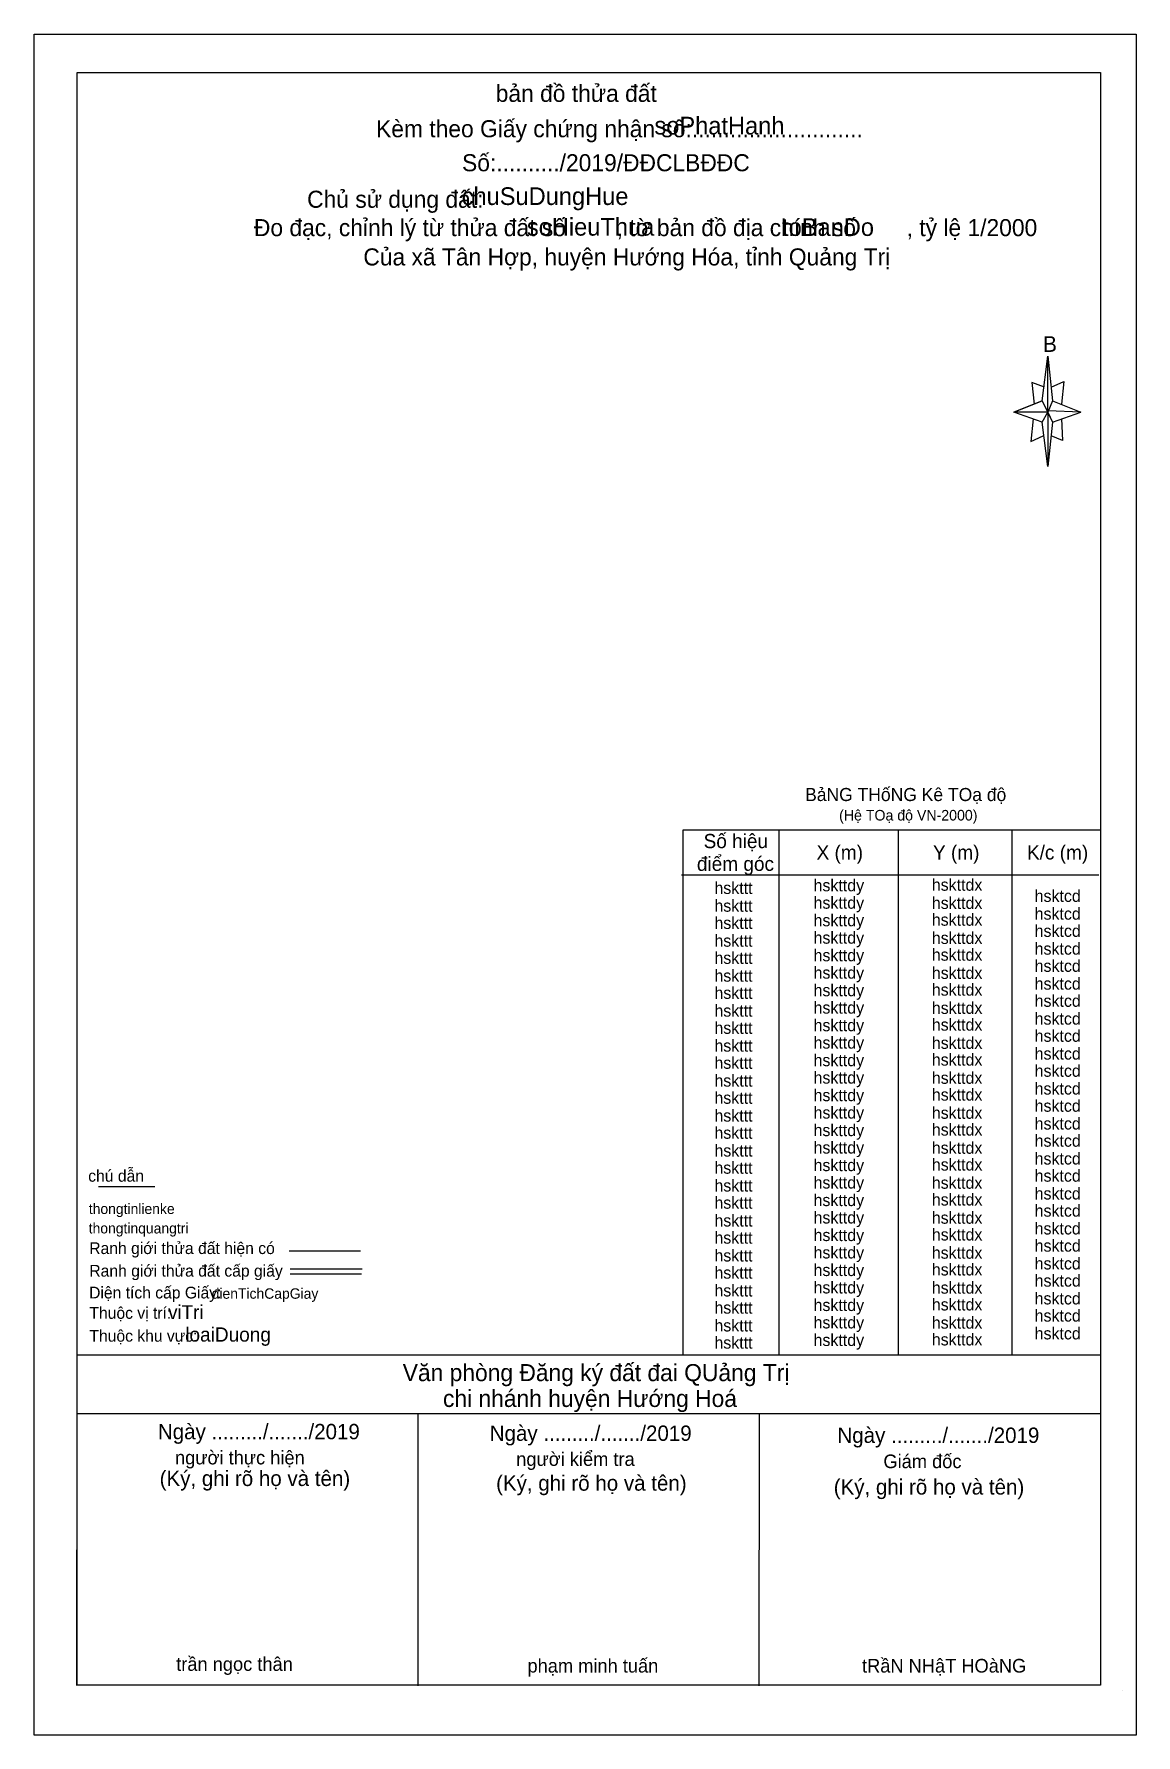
# Model space of a CAD drawing. Extents: x 1051470.8 to 1051490.2, y 2841225.8 to 2841255.7.
import ezdxf

# ---------------------------------------------------------------- set-up
doc = ezdxf.new("R2010")
doc.units = 0
for name, color, linetype in [('hsktKhungInTrang1', 7, 'Continuous'), ('hsktNoiDung', 7, 'Continuous'), ('hsktTemplate', 7, 'Continuous')]:
    doc.layers.add(name, color=color, linetype=linetype)

msp = doc.modelspace()

# ---------------------------------------------------------------- linework, layer by layer
at = {"layer": 'hsktKhungInTrang1'}
msp.add_lwpolyline([(1051470.803, 2841255.705), (1051490.187, 2841255.705), (1051490.187, 2841225.796), (1051470.803, 2841225.796)], close=True, dxfattribs=at)
at = {"layer": 'hsktTemplate'}
for p, q in [((1051488.536, 2841249.258), (1051488.636, 2841250.038)), ((1051488.576, 2841249.498), (1051488.356, 2841249.578)), ((1051488.356, 2841249.578), (1051488.396, 2841249.198)), ((1051488.696, 2841249.498), (1051488.916, 2841249.598)), ((1051488.916, 2841249.598), (1051488.876, 2841249.198)), ((1051488.536, 2841249.258), (1051488.036, 2841249.058)), ((1051488.036, 2841249.058), (1051488.536, 2841249.258)), ((1051488.636, 2841249.058), (1051488.536, 2841249.258)), ((1051488.536, 2841249.258), (1051488.716, 2841248.878)), ((1051488.716, 2841249.258), (1051489.216, 2841249.058)), ((1051488.536, 2841248.878), (1051488.036, 2841249.058)), ((1051488.636, 2841249.058), (1051488.036, 2841249.058)), ((1051488.376, 2841248.938), (1051488.336, 2841248.538)), ((1051489.216, 2841249.058), (1051488.636, 2841249.078)), ((1051488.636, 2841249.078), (1051488.636, 2841249.058)), ((1051488.636, 2841249.058), (1051488.716, 2841248.878)), ((1051488.716, 2841248.878), (1051489.216, 2841249.058)), ((1051488.716, 2841248.878), (1051489.216, 2841249.058)), ((1051488.876, 2841248.938), (1051488.896, 2841248.558)), ((1051488.336, 2841248.538), (1051488.556, 2841248.638)), ((1051488.716, 2841248.878), (1051488.636, 2841248.098)), ((1051488.896, 2841248.558), (1051488.696, 2841248.638)), ((1051482.222, 2841241.715), (1051489.562, 2841241.715)), ((1051482.222, 2841232.482), (1051482.222, 2841241.715)), ((1051483.902, 2841241.715), (1051483.902, 2841232.482)), ((1051486.002, 2841241.715), (1051486.002, 2841232.482)), ((1051488.002, 2841241.715), (1051488.002, 2841232.482)), ((1051482.192, 2841240.923), (1051489.532, 2841240.923)), ((1051471.935, 2841235.44), (1051472.931, 2841235.44)), ((1051475.29, 2841234.31), (1051476.547, 2841234.31)), ((1051475.309, 2841233.992), (1051476.574, 2841233.992)), ((1051475.309, 2841233.907), (1051476.566, 2841233.907)), ((1051471.562, 2841232.482), (1051489.562, 2841232.482)), ((1051471.558, 2841226.668), (1051471.562, 2841231.45)), ((1051471.562, 2841231.45), (1051489.562, 2841231.45)), ((1051477.558, 2841226.663), (1051477.562, 2841231.445)), ((1051483.558, 2841226.658), (1051483.562, 2841231.44)), ((1051489.942, 2841226.57), (1051489.942, 2841226.57)), ((1051489.942, 2841226.57), (1051489.942, 2841226.57)), ((1051489.942, 2841226.57), (1051489.942, 2841226.57))]:
    msp.add_line(p, q, dxfattribs=at)
for points in [[(1051471.562, 2841255.03), (1051489.562, 2841255.03), (1051489.562, 2841226.67), (1051471.562, 2841226.67)], [(1051488.636, 2841250.038), (1051488.716, 2841249.258), (1051488.636, 2841249.058)], [(1051488.636, 2841249.058), (1051488.636, 2841248.098), (1051488.536, 2841248.878)]]:
    msp.add_lwpolyline(points, close=True, dxfattribs=at)

# ---------------------------------------------------------------- texts
at = {"layer": 'hsktNoiDung'}
for s, height, p in [('soPhatHanh', 0.3108, (1051481.716, 2841253.939)), ('chuSuDungHue', 0.31078, (1051478.325, 2841252.699)), ('soHieuThua', 0.3108, (1051479.472, 2841252.16)), ('toBanDo', 0.3108, (1051483.961, 2841252.155)), ('hskttdy', 0.21, (1051484.515, 2841240.631)), ('hskttdx', 0.21, (1051486.595, 2841240.641)), ('hskttt', 0.21, (1051482.771, 2841240.585)), ('hskttdy', 0.21, (1051484.515, 2841240.325)), ('hskttdx', 0.21, (1051486.595, 2841240.321)), ('hsktcd', 0.21, (1051488.404, 2841240.445)), ('hskttt', 0.21, (1051482.771, 2841240.272)), ('hskttdy', 0.21, (1051484.515, 2841240.016)), ('hskttdx', 0.21, (1051486.595, 2841240.026)), ('hsktcd', 0.21, (1051488.404, 2841240.132)), ('hskttt', 0.21, (1051482.771, 2841239.97)), ('hsktcd', 0.21, (1051488.404, 2841239.83)), ('hskttt', 0.21, (1051482.771, 2841239.657)), ('hskttdy', 0.21, (1051484.515, 2841239.71)), ('hskttdx', 0.21, (1051486.595, 2841239.706)), ('hsktcd', 0.21, (1051488.404, 2841239.517)), ('hskttt', 0.21, (1051482.771, 2841239.355)), ('hskttdy', 0.21, (1051484.515, 2841239.401)), ('hskttdx', 0.21, (1051486.595, 2841239.411)), ('hsktcd', 0.21, (1051488.404, 2841239.215)), ('hskttt', 0.21, (1051482.771, 2841239.042)), ('hskttdy', 0.21, (1051484.515, 2841239.095)), ('hskttdx', 0.21, (1051486.595, 2841239.091)), ('hsktcd', 0.21, (1051488.404, 2841238.902)), ('hskttt', 0.21, (1051482.771, 2841238.74)), ('hskttdy', 0.21, (1051484.515, 2841238.786)), ('hskttdx', 0.21, (1051486.595, 2841238.796)), ('hsktcd', 0.21, (1051488.404, 2841238.6)), ('hskttt', 0.21, (1051482.771, 2841238.427)), ('hskttdy', 0.21, (1051484.515, 2841238.48)), ('hskttdx', 0.21, (1051486.595, 2841238.476)), ('hsktcd', 0.21, (1051488.404, 2841238.287)), ('hskttt', 0.21, (1051482.771, 2841238.125)), ('hskttdy', 0.21, (1051484.515, 2841238.171)), ('hskttdx', 0.21, (1051486.595, 2841238.181)), ('hsktcd', 0.21, (1051488.404, 2841237.985)), ('hskttt', 0.21, (1051482.771, 2841237.812)), ('hskttdy', 0.21, (1051484.515, 2841237.865)), ('hskttdx', 0.21, (1051486.595, 2841237.861)), ('hsktcd', 0.21, (1051488.404, 2841237.672)), ('hskttt', 0.21, (1051482.771, 2841237.51)), ('hskttdy', 0.21, (1051484.515, 2841237.556)), ('hskttdx', 0.21, (1051486.595, 2841237.566)), ('hsktcd', 0.21, (1051488.404, 2841237.37)), ('hskttt', 0.21, (1051482.771, 2841237.197)), ('hskttdy', 0.21, (1051484.515, 2841237.25)), ('hskttdx', 0.21, (1051486.595, 2841237.246)), ('hsktcd', 0.21, (1051488.404, 2841237.057)), ('hskttt', 0.21, (1051482.771, 2841236.895)), ('hskttdy', 0.21, (1051484.515, 2841236.941)), ('hskttdx', 0.21, (1051486.595, 2841236.951)), ('hsktcd', 0.21, (1051488.404, 2841236.755)), ('hskttt', 0.21, (1051482.771, 2841236.582)), ('hskttdy', 0.21, (1051484.515, 2841236.635)), ('hskttdx', 0.21, (1051486.595, 2841236.631)), ('hsktcd', 0.21, (1051488.404, 2841236.442)), ('hskttt', 0.21, (1051482.771, 2841236.28)), ('hskttdy', 0.21, (1051484.515, 2841236.326)), ('hskttdx', 0.21, (1051486.595, 2841236.336)), ('hsktcd', 0.21, (1051488.404, 2841236.14)), ('hskttt', 0.21, (1051482.771, 2841235.967)), ('hskttdy', 0.21, (1051484.515, 2841236.02)), ('hskttdx', 0.21, (1051486.595, 2841236.016)), ('hsktcd', 0.21, (1051488.404, 2841235.827)), ('hskttt', 0.21, (1051482.771, 2841235.665)), ('hskttdy', 0.21, (1051484.515, 2841235.711)), ('hskttdx', 0.21, (1051486.595, 2841235.721)), ('hskttt', 0.21, (1051482.771, 2841235.352)), ('hskttdy', 0.21, (1051484.515, 2841235.405)), ('hskttdx', 0.21, (1051486.595, 2841235.401)), ('hsktcd', 0.21, (1051488.404, 2841235.525)), ('thongtinlienke', 0.18293, (1051471.767, 2841234.957)), ('hskttt', 0.21, (1051482.771, 2841235.05)), ('hskttdy', 0.21, (1051484.515, 2841235.096)), ('hskttdx', 0.21, (1051486.595, 2841235.106)), ('hsktcd', 0.21, (1051488.404, 2841235.212)), ('hskttt', 0.21, (1051482.771, 2841234.737)), ('hskttdy', 0.21, (1051484.515, 2841234.79)), ('hskttdx', 0.21, (1051486.595, 2841234.786)), ('hsktcd', 0.21, (1051488.404, 2841234.91)), ('thongtinquangtri', 0.18293, (1051471.765, 2841234.615)), ('hskttt', 0.21, (1051482.771, 2841234.435)), ('hskttdy', 0.21, (1051484.515, 2841234.481)), ('hskttdx', 0.21, (1051486.595, 2841234.491)), ('hsktcd', 0.21, (1051488.404, 2841234.597)), ('hskttt', 0.21, (1051482.771, 2841234.122)), ('hskttdy', 0.21, (1051484.515, 2841234.175)), ('hskttdx', 0.21, (1051486.595, 2841234.171)), ('hsktcd', 0.21, (1051488.404, 2841234.295)), ('hskttt', 0.21, (1051482.771, 2841233.82)), ('hskttdy', 0.21, (1051484.515, 2841233.866)), ('hskttdx', 0.21, (1051486.595, 2841233.876)), ('hsktcd', 0.21, (1051488.404, 2841233.982)), ('dienTichCapGiay', 0.18293, (1051473.928, 2841233.467)), ('hskttt', 0.21, (1051482.771, 2841233.507)), ('hskttdy', 0.21, (1051484.515, 2841233.56)), ('hskttdx', 0.21, (1051486.595, 2841233.556)), ('hsktcd', 0.21, (1051488.404, 2841233.68)), ('viTri', 0.2456, (1051473.163, 2841233.108)), ('hskttt', 0.21, (1051482.771, 2841233.205)), ('hskttdy', 0.21, (1051484.515, 2841233.251)), ('hskttdx', 0.21, (1051486.595, 2841233.261)), ('hsktcd', 0.21, (1051488.404, 2841233.367)), ('hskttt', 0.21, (1051482.771, 2841232.892)), ('hskttdy', 0.21, (1051484.515, 2841232.945)), ('hskttdx', 0.21, (1051486.595, 2841232.941)), ('hsktcd', 0.21, (1051488.404, 2841233.065)), ('loaiDuong', 0.2503, (1051473.463, 2841232.713)), ('hskttt', 0.21, (1051482.771, 2841232.59)), ('hskttdy', 0.21, (1051484.515, 2841232.636)), ('hskttdx', 0.21, (1051486.595, 2841232.646)), ('hsktcd', 0.21, (1051488.404, 2841232.752))]:
    msp.add_text(s, height=height, dxfattribs=at).set_placement(p)
at = {"layer": 'hsktTemplate'}
for s, height, p in [('bản đồ thửa đất', 0.3, (1051478.924, 2841254.512)), ('Kèm theo Giấy chứng nhận số:...........................', 0.3, (1051476.82, 2841253.89)), ('Số:........../2019/ĐĐCLBĐĐC', 0.3, (1051478.332, 2841253.292)), ('Chủ sử dụng đất: ', 0.3, (1051475.607, 2841252.65)), ('Đo đạc, chỉnh lý từ thửa đất số        , tờ bản đồ địa chính số        , tỷ lệ 1/2000', 0.3, (1051474.671, 2841252.151)), ('Của xã Tân Hợp, huyện Hướng Hóa, tỉnh Quảng Trị', 0.3, (1051476.596, 2841251.636)), ('B', 0.276, (1051488.55, 2841250.116)), ('BảNG THốNG Kê TOạ độ ', 0.23, (1051484.367, 2841242.218)), ('(Hệ TOạ độ VN-2000)', 0.186, (1051484.965, 2841241.876)), ('Số hiệu', 0.25, (1051482.581, 2841241.39)), ('X (m)', 0.25, (1051484.568, 2841241.19)), ('Y (m)', 0.25, (1051486.616, 2841241.19)), ('K/c (m)', 0.25, (1051488.269, 2841241.19)), ('điểm góc', 0.25, (1051482.463, 2841240.99)), ('chú dẫn', 0.2063, (1051471.756, 2841235.525)), ('Ranh giới thửa đất hiện có ', 0.2063, (1051471.774, 2841234.253)), ('Ranh giới thửa đất cấp giấy', 0.2063, (1051471.776, 2841233.856)), ('Diện tích cấp Giấy: ', 0.206, (1051471.772, 2841233.472)), ('Thuộc vị trí:', 0.206, (1051471.778, 2841233.114)), ('Thuộc khu vực:', 0.206, (1051471.778, 2841232.712)), (' Văn phòng Đăng ký đất đai QUảng Trị', 0.3, (1051477.177, 2841232.018)), ('chi nhánh huyện Hướng Hoá', 0.3, (1051477.997, 2841231.564)), ('Ngày ........./......./2019', 0.27, (1051472.982, 2841230.996)), ('Ngày ........./......./2019', 0.27, (1051478.819, 2841230.968)), ('Ngày ........./......./2019', 0.27, (1051484.935, 2841230.932)), ('người thực hiện', 0.24, (1051473.283, 2841230.554)), ('người kiểm tra', 0.24, (1051479.285, 2841230.528)), ('Giám đốc', 0.24, (1051485.744, 2841230.488)), ('(Ký, ghi rõ họ và tên)', 0.27, (1051473.013, 2841230.174)), ('(Ký, ghi rõ họ và tên)', 0.27, (1051478.931, 2841230.092)), ('(Ký, ghi rõ họ và tên)', 0.27, (1051484.87, 2841230.024)), ('trần ngọc thân', 0.24, (1051473.304, 2841226.924)), ('phạm minh tuấn', 0.24, (1051479.483, 2841226.894)), ('tRầN NHậT HOàNG', 0.24, (1051485.367, 2841226.894))]:
    msp.add_text(s, height=height, dxfattribs=at).set_placement(p)

doc.saveas('drawing.dxf')
